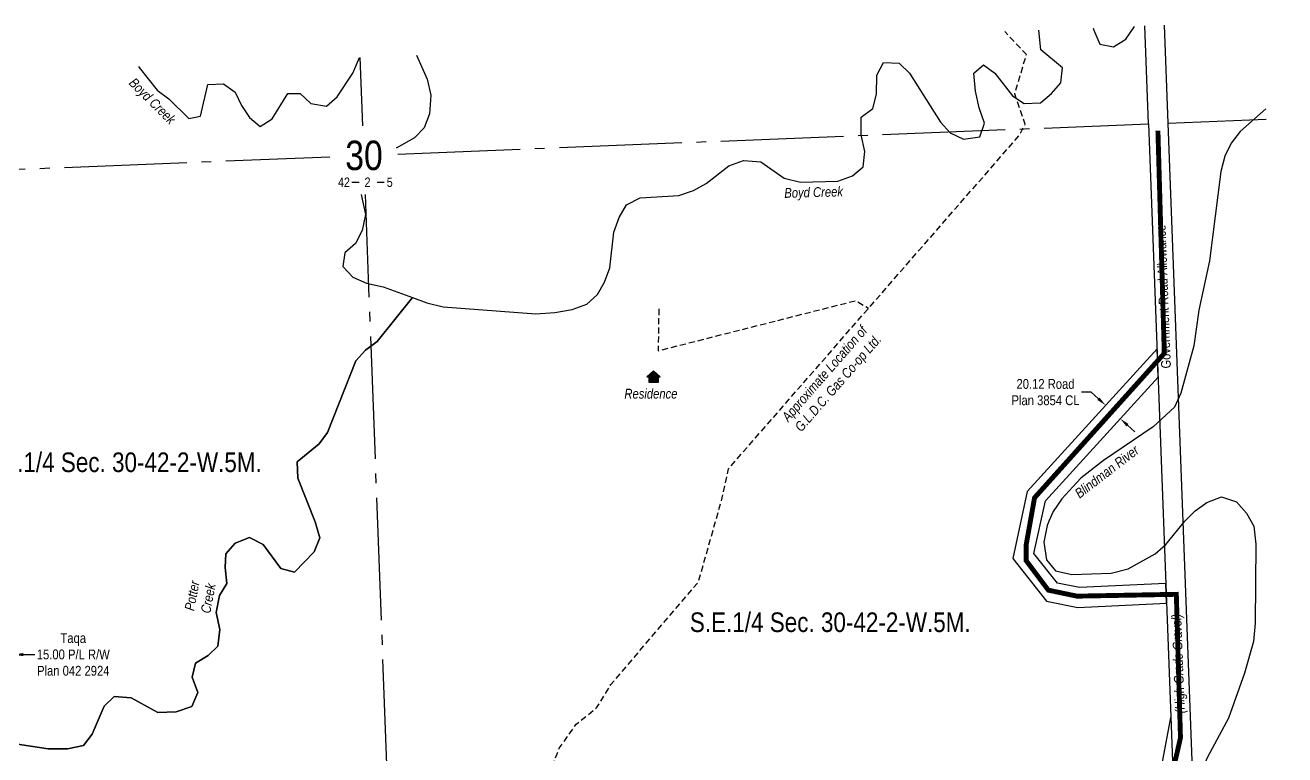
# Model space of a CAD drawing. Extents: x 665644 to 688844, y 5825051 to 5844826.
# Drawn here: x 683823 to 685108, y 5835868 to 5836613 of the extents above; entities that cross this region are included whole.
import ezdxf
from ezdxf.enums import TextEntityAlignment as Align

# ---------------------------------------------------------------- set-up
doc = ezdxf.new("R2010")
doc.units = 0
doc.header["$LTSCALE"] = 5
doc.header["$PDSIZE"] = 0.5
doc.linetypes.add('foc-QUARTERLINE', pattern=[33, 25, -3, 2, -3])
doc.linetypes.add('UG_PIPE', pattern=[1.875, 1.25, -0.625])
doc.layers.get('Defpoints').update_dxf_attribs({"color": 9})
for name, color, linetype in [('10', 1, 'Continuous'), ('9', 3, 'Continuous'), ('AS-PIPE-UG', 44, 'UG_PIPE'), ('AS-RESIDENCE', 14, 'Continuous'), ('AS-ROADS', 254, 'Continuous'), ('C-SYMBOL', 7, 'Continuous'), ('F-RW', 190, 'Continuous'), ('L-ROAD-T', 7, 'Continuous'), ('L-SEC', 7, 'Continuous'), ('L-SECLBL', 7, 'Continuous'), ('L-SECQ', 8, 'foc-QUARTERLINE'), ('L-TITLEDB', 4, 'Continuous'), ('T-WATER', 160, 'Continuous'), ('T-WATER-T', 170, 'Continuous')]:
    doc.layers.add(name, color=color, linetype=linetype)
doc.layers.add('T-TEXT', color=48, linetype='Continuous', lineweight=18)
doc.styles.add('100L', font='ARIALN.TTF', dxfattribs={"height": 11})
doc.styles.add('175L', font='ARIALN.TTF', dxfattribs={"height": 20})
doc.styles.add('80CG', font='ARIALN.TTF', dxfattribs={"height": 10})
doc.styles.add('80L', font='ARIALN.TTF', dxfattribs={"height": 10})
doc.styles.add('80LS', font='ARIALNI.TTF', dxfattribs={"height": 10})
doc.styles.add('foc-LtypeFont', font='ARIALN.TTF', dxfattribs={"height": 7.35})
doc.styles.add('SIMPLEX', font='ARIALN.TTF')
doc.linetypes.add('foc-TOPO-flowdirection-NOLINE', pattern='A,0,[">",foc-LtypeFont,S=0.3,R=0,X=0,Y=-0.945],-20,[">",foc-LtypeFont,S=0.3,R=0,X=0,Y=-0.945],0', length=20)
doc.dimstyles.new('Compass 5 000', dxfattribs={"dimscale": 5, "dimtxt": 9, "dimasz": 2, "dimexe": 0.2, "dimexo": 0.0625, "dimgap": 0.5, "dimtad": 0, "dimtih": 1, "dimtoh": 1, "dimzin": 0, "dimdsep": 46, "dimtxsty": '80CG', "dimcen": 0.1, "dimse1": 1, "dimse2": 1, "dimclrd": 256, "dimclrt": 256, "dimaunit": 1, "dimadec": 4, "dimazin": 0, "dimtfac": 0.06, "dimtofl": 0, "dimtmove": 0, "dimatfit": 1, "dimfxl": 0.2, "dimtolj": 1, "dimtzin": 0, "dimlwd": -1, "dimarcsym": 0})

# ---------------------------------------------------------------- blocks, each defined once
blk = doc.blocks.new('*D1382')
at = {"layer": 'Defpoints', "color": 0, "transparency": 16777216}
for p in [(683811.1, 5835970.1), (683796.5, 5835925.3), (683811.5, 5835925.5)]:
    blk.add_point(p, dxfattribs=at)
at = {"layer": 'F-RW', "transparency": 16777216}
for p, q in [((683786.1, 5835969.9), (683776.1, 5835969.8)), ((683821.1, 5835970.2), (683832.8, 5835970.3))]:
    blk.add_line(p, q, dxfattribs=at)
for points in [[(683786.1, 5835971.6), (683786.1, 5835968.3), (683796.1, 5835970)], [(683821.1, 5835971.9), (683821.1, 5835968.6), (683811.1, 5835970.1)]]:
    blk.add_solid(points, dxfattribs=at)
at = {"layer": 'F-RW', "transparency": 16777216, "insert": (683871.9, 5835970.3), "char_height": 10, "attachment_point": 5, "style": '80CG'}
blk.add_mtext('\\A1;Taqa\\P15.00 P/L R/W\\PPlan 042 2924', dxfattribs=at)
blk = doc.blocks.new('L-SECLBL')
at = {"layer": '9', "color": 7}
for p, q in [((-5.1, -27.8), (-12.3, -27.8)), ((20.7, -27.8), (13.5, -27.8))]:
    blk.add_line(p, q, dxfattribs=at)
at = {"layer": '10', "color": 2, "style": 'SIMPLEX'}
blk.add_attdef('SEC', text='', height=30, dxfattribs=at).set_placement((0, 0), align=Align.MIDDLE)
at = {"layer": '10', "color": 5, "style": '80L'}
blk.add_attdef('TWP', text='', height=9.5, dxfattribs=at).set_placement((-14.4, -27.4), align=Align.MIDDLE_RIGHT)
blk.add_attdef('RGE', text='', height=9.5, dxfattribs=at).set_placement((3.6, -27.4), align=Align.MIDDLE_CENTER)
blk.add_attdef('MER', text='', height=9.5, dxfattribs=at).set_placement((23.2, -27.4), align=Align.MIDDLE_LEFT)
blk = doc.blocks.new('*D1383')
at = {"layer": 'Defpoints', "color": 0, "transparency": 16777216}
for p in [(684951.1, 5835774.7), (684977.9, 5835769.4), (684963, 5835758.4)]:
    blk.add_point(p, dxfattribs=at)
at = {"layer": 'L-TITLEDB', "transparency": 16777216}
for p, q in [((684925.8, 5835840.8), (684915.8, 5835840.8)), ((684960.2, 5835793.7), (684925.8, 5835840.8)), ((684983.8, 5835761.3), (684989.7, 5835753.2))]:
    blk.add_line(p, q, dxfattribs=at)
for points in [[(684961.5, 5835794.7), (684958.8, 5835792.7), (684966.1, 5835785.6)], [(684985.2, 5835762.3), (684982.5, 5835760.3), (684977.9, 5835769.4)]]:
    blk.add_solid(points, dxfattribs=at)
at = {"layer": 'L-TITLEDB', "transparency": 16777216, "insert": (684878.3, 5835840.8), "char_height": 10, "attachment_point": 5, "style": '80CG'}
blk.add_mtext('\\A1;20.12 Road\\PPlan 2302 EO', dxfattribs=at)
blk = doc.blocks.new('*D1384')
at = {"layer": 'Defpoints', "color": 0, "transparency": 16777216}
for p in [(684930.9, 5836231.1), (684939.9, 5836211.1), (684945.8, 5836217.5)]:
    blk.add_point(p, dxfattribs=at)
at = {"layer": 'L-TITLEDB', "transparency": 16777216}
for p, q in [((684910.3, 5836238.1), (684900.3, 5836238.1)), ((684917.7, 5836231.4), (684910.3, 5836238.1)), ((684947.3, 5836204.4), (684954.7, 5836197.7))]:
    blk.add_line(p, q, dxfattribs=at)
for points in [[(684918.8, 5836232.6), (684916.5, 5836230.2), (684925, 5836224.7)], [(684948.4, 5836205.6), (684946.2, 5836203.2), (684939.9, 5836211.1)]]:
    blk.add_solid(points, dxfattribs=at)
at = {"layer": 'L-TITLEDB', "transparency": 16777216, "insert": (684863.7, 5836238.1), "char_height": 10, "attachment_point": 5, "style": '80CG'}
blk.add_mtext('\\A1;20.12 Road\\PPlan 3854 CL', dxfattribs=at)
blk = doc.blocks.new('res_occ')
for points in [[(0.1, 0.89), (-1.26, -0.37), (1.46, -0.37)], [(-0.9, -1.43), (1.1, -1.43), (1.1, -0.37), (-0.9, -0.37)]]:
    blk.add_hatch(color=14).paths.add_polyline_path(points)
at = {"color": 14}
for points in [[(0.1, 0.89), (-1.26, -0.37), (1.46, -0.37)], [(-0.9, -1.43), (1.1, -1.43), (1.1, -0.37), (-0.9, -0.37)]]:
    blk.add_lwpolyline(points, close=True, dxfattribs=at)

msp = doc.modelspace()

# ---------------------------------------------------------------- linework, layer by layer
at = {"layer": 'AS-PIPE-UG', "flags": 128}
for points in [[(683395.892, 5835449.575), (683838.389, 5835482.201), (684099.937, 5835498.292), (684140.302, 5835502.77), (684183.512, 5835513.138), (684204.351, 5835522.912), (684204.351, 5835522.912), (684215.101, 5835526.366), (684245.053, 5835528.442), (684252.429, 5835539.268), (684259.554, 5835561.591), (684260.704, 5835576.792), (684258.154, 5835603.53), (684241.657, 5835643.852), (684245.144, 5835702.676), (684271.79, 5835715.247), (684296.906, 5835734.935), (684315.374, 5835757.576), (684336.618, 5835781.109), (684342.085, 5835792.528), (684358.393, 5835850.947), (684367.712, 5835874.654), (684385.078, 5835899.207), (684405.761, 5835915.837), (684420.384, 5835939.558), (684509.727, 5836044.342), (684533.174, 5836127.251), (684540.3, 5836159.809), (684836.741, 5836499.924), (684842.956, 5836511.571), (684832.296, 5836542.649), (684844.192, 5836582.73), (684822.059, 5836606.177)], [(684469.169, 5836323.004), (684468.529, 5836280.393), (684669.981, 5836331.526), (684683.167, 5836323.724)]]:
    msp.add_lwpolyline(points, dxfattribs=at)
at = {"layer": 'AS-ROADS', "flags": 128}
msp.add_lwpolyline([(684880.436, 5835701.374, 5, 5, 0), (684886.834, 5835714.662, 5, 5, 0), (684925.878, 5835742.17, 5, 5, 0), (684978.845, 5835786.274, 5, 5, 0), (685001.386, 5835885.304, 5, 5, 0), (684997.16, 5836031.736, 5, 5, 0), (684895.725, 5836029.859, 5, 5, 0), (684866.609, 5836035.96, 5, 5, 0), (684844.068, 5836065.998, 5, 5, 0), (684844.068, 5836082.894, 5, 5, 0), (684852.521, 5836130.297, 5, 5, 0), (684984.874, 5836277.713, 5, 5, 0), (684978.378, 5836504.989, 0, 0, 0)], format="xyseb", dxfattribs=at)
at = {"layer": 'L-SEC', "flags": 128}
for points in [[(684968.819, 5836511.997), (684965.046, 5836611.923)], [(684988.92, 5836512.748), (684985.145, 5836612.731)], [(684968.819, 5836511.997), (684999.025, 5835707.492)], [(685019.125, 5835708.264), (684988.92, 5836512.748)]]:
    msp.add_lwpolyline(points, dxfattribs=at)
at = {"layer": 'L-SECQ', "flags": 128}
for points in [[(684167.352, 5836509.809), (684164.728, 5836579.757)], [(684988.918, 5836512.805), (685088.838, 5836516.821)], [(684202.89, 5836481.21), (684968.819, 5836511.997)], [(683368.219, 5836447.663), (684133.663, 5836478.428)], [(684198.651, 5835675.517), (684169.976, 5836439.859)]]:
    msp.add_lwpolyline(points, dxfattribs=at)
at = {"layer": 'L-TITLEDB', "flags": 128}
msp.add_lwpolyline([(684977.447, 5836282.222), (684845.073, 5836136.832), (684830.243, 5836068.242), (684864.62, 5836024.736), (684896.7, 5836018.324), (684987.196, 5836022.563), (684986.441, 5836042.665), (684898.222, 5836038.533), (684875.816, 5836043.011), (684851.909, 5836073.267), (684863.59, 5836127.293), (684978.524, 5836253.527)], close=True, dxfattribs=at)
msp.add_lwpolyline([(684858.453, 5835707.062), (684969.339, 5835787.997), (684991.568, 5835906.117)], dxfattribs=at)
at = {"layer": 'T-WATER'}
for points in [[(684165.692, 5836439.938), (684169.963, 5836419.565), (684166.535, 5836403.009), (684159.761, 5836389.846), (684148.79, 5836380.186), (684146.935, 5836366.41), (684157.047, 5836355.645), (684171.116, 5836349.347), (684188.073, 5836345.538), (684218.115, 5836334.717), (684232.709, 5836329.185), (684249.081, 5836325.229), (684343.807, 5836318.154), (684363.268, 5836319.43), (684380.792, 5836322.564), (684395.784, 5836327.799), (684406.549, 5836337.909), (684413.924, 5836350.504), (684419.23, 5836365.008), (684423.269, 5836401.331), (684428.892, 5836416.301), (684436.253, 5836429.476), (684450.295, 5836436.32), (684489.613, 5836438.756), (684504.472, 5836444.121), (684517.394, 5836451.272), (684540.614, 5836468.986), (684555.466, 5836474.673), (684573.153, 5836473.362), (684597.134, 5836456.492), (684613.64, 5836452.41), (684652.007, 5836453.45), (684666.732, 5836458.939), (684677.648, 5836468.143), (684679.395, 5836483.876), (684675.555, 5836500.86), (684675.748, 5836518.785), (684687.455, 5836527.673), (684691.384, 5836542.348), (684691.614, 5836561.645), (684698.457, 5836574.617), (684714.432, 5836573.856), (684725.116, 5836563.819), (684756.499, 5836513.756), (684766.418, 5836502.858), (684779.904, 5836496.286), (684796.792, 5836498.62), (684801.515, 5836512.85), (684795.942, 5836528.358), (684792.233, 5836545.281), (684790.452, 5836563.82), (684800.468, 5836572.282), (684812.169, 5836563.643), (684829.874, 5836540.749), (684842.086, 5836532.644), (684858.614, 5836533.467), (684869.656, 5836542.866), (684879.289, 5836553.872), (684881.177, 5836569.152), (684858.99, 5836587.693), (684857.04, 5836607.582)], [(684912.352, 5836609.806), (684912.831, 5836607.778), (684918.968, 5836593.398), (684932.894, 5836590.627), (684945.673, 5836598.367), (684954.561, 5836611.502)], [(685088.439, 5836527.424), (685062.324, 5836504.136), (685053.165, 5836492.424), (685046.658, 5836479.004), (685042.423, 5836463.409), (685031.09, 5836372.12), (685020.228, 5836321.847), (685015.078, 5836285.435), (685001.622, 5836237.134), (684995.137, 5836222.734), (684973.405, 5836202.831), (684923.018, 5836168.433), (684899.613, 5836150.195), (684891.637, 5836141.502), (684880.261, 5836129.101), (684871.583, 5836116.287), (684867.584, 5836107.037), (684865.36, 5836101.894), (684862.136, 5836084.949), (684864.691, 5836066.889), (684874.027, 5836055.78), (684890.458, 5836052.084), (684930.654, 5836053.23), (684947.951, 5836057.797), (684975.412, 5836072.985), (684986.386, 5836082.514), (685005.807, 5836106.421), (685016.304, 5836116.855), (685028.275, 5836125.62), (685043.326, 5836131.182), (685058.675, 5836126.158), (685068.867, 5836114.74), (685076.095, 5836101.296), (685078.266, 5836082.899), (685077.489, 5836002.306), (685075.939, 5835983.567), (685066.707, 5835951.381), (685050.453, 5835905.373), (685028.836, 5835865.395)], [(685088.439, 5836527.424), (685062.324, 5836504.136), (685053.165, 5836492.424), (685046.658, 5836479.004), (685042.423, 5836463.409), (685031.09, 5836372.12), (685020.228, 5836321.847), (685015.078, 5836285.435), (685001.622, 5836237.134), (684995.137, 5836222.734), (684973.405, 5836202.831), (684923.018, 5836168.433), (684899.613, 5836150.195), (684891.637, 5836141.502)]]:
    msp.add_lwpolyline(points, dxfattribs=at)
at = {"layer": 'T-WATER', "linetype": 'foc-TOPO-flowdirection-NOLINE', "flags": 128}
for points in [[(684165.693, 5836439.939), (684169.964, 5836419.566), (684166.536, 5836403.01), (684159.762, 5836389.847), (684148.791, 5836380.187), (684146.936, 5836366.411), (684157.048, 5836355.646), (684171.117, 5836349.348), (684188.074, 5836345.539), (684218.116, 5836334.718), (684232.71, 5836329.187), (684249.082, 5836325.231), (684343.808, 5836318.156), (684363.269, 5836319.432), (684380.793, 5836322.566), (684395.785, 5836327.801), (684406.55, 5836337.911), (684413.925, 5836350.506), (684419.231, 5836365.01), (684423.27, 5836401.333), (684428.893, 5836416.302), (684436.254, 5836429.477), (684450.296, 5836436.322), (684489.614, 5836438.757), (684504.473, 5836444.123), (684517.395, 5836451.274), (684540.615, 5836468.987), (684555.467, 5836474.674), (684573.154, 5836473.363), (684597.135, 5836456.493), (684613.641, 5836452.411), (684652.008, 5836453.452), (684666.733, 5836458.941), (684677.649, 5836468.144), (684679.396, 5836483.877), (684675.556, 5836500.862), (684675.749, 5836518.786), (684687.456, 5836527.674), (684691.385, 5836542.35), (684691.615, 5836561.647), (684698.458, 5836574.619), (684714.433, 5836573.857), (684725.117, 5836563.821), (684756.5, 5836513.758), (684766.419, 5836502.859), (684779.905, 5836496.288), (684796.793, 5836498.622), (684801.516, 5836512.851), (684795.943, 5836528.36), (684792.234, 5836545.283), (684790.453, 5836563.821), (684800.469, 5836572.284), (684812.17, 5836563.645), (684829.875, 5836540.751), (684842.087, 5836532.646), (684858.615, 5836533.468), (684869.657, 5836542.868), (684879.29, 5836553.873), (684881.178, 5836569.153), (684858.991, 5836587.694), (684857.041, 5836607.583)], [(684912.354, 5836609.806), (684912.832, 5836607.78), (684918.969, 5836593.399), (684932.895, 5836590.629), (684945.674, 5836598.369), (684954.561, 5836611.502)], [(684221.915, 5836582.056), (684232.98, 5836557.645), (684236.745, 5836541.114), (684235.393, 5836522.312), (684229.889, 5836507.935), (684219.846, 5836497.71), (684201.213, 5836487.214)], [(683938.453, 5836570.664), (683939.268, 5836569.368), (683957.436, 5836546.22), (683969.53, 5836537.529), (683989.857, 5836517.307), (684001.641, 5836519.722), (684009.233, 5836552.199), (684024.978, 5836552.938), (684037.197, 5836544.512), (684043.647, 5836530.785), (684051.766, 5836518.472), (684062.631, 5836509.163), (684074.687, 5836517.078), (684090.795, 5836542.942), (684103.484, 5836542.893), (684114.368, 5836532.73), (684130.186, 5836530.138), (684141.028, 5836539.73), (684157.114, 5836563.629), (684163.863, 5836579.722)], [(685088.439, 5836527.425), (685062.324, 5836504.136), (685053.165, 5836492.424), (685046.658, 5836479.005), (685042.423, 5836463.41), (685031.09, 5836372.121), (685020.228, 5836321.848), (685015.078, 5836285.436), (685001.622, 5836237.135), (684995.137, 5836222.734), (684973.405, 5836202.832), (684923.018, 5836168.433), (684899.613, 5836150.195), (684891.637, 5836141.502), (684880.261, 5836129.102), (684871.583, 5836116.288), (684867.584, 5836107.037), (684865.36, 5836101.894), (684862.136, 5836084.949), (684864.691, 5836066.889), (684874.027, 5836055.78), (684890.458, 5836052.085), (684930.654, 5836053.231), (684947.951, 5836057.797), (684975.412, 5836072.986), (684986.386, 5836082.514), (685005.807, 5836106.421), (685016.304, 5836116.855), (685028.275, 5836125.62), (685043.326, 5836131.183), (685058.675, 5836126.158), (685068.867, 5836114.741), (685076.095, 5836101.296), (685078.266, 5836082.9), (685077.489, 5836002.306), (685075.939, 5835983.567), (685066.707, 5835951.382), (685050.453, 5835905.374), (685028.836, 5835865.395), (685003.872, 5835808.01), (684972.159, 5835715.619), (684968.224, 5835708.684), (684953.463, 5835682.667), (684919.588, 5835622.964), (684921.858, 5835606.009), (684935.286, 5835599.11), (684953.412, 5835601.667), (684990.455, 5835606.406), (685034.343, 5835624.049), (685051.576, 5835628.548), (685071.291, 5835630.159), (685090.154, 5835628.938), (685102.565, 5835620.709), (685107.683, 5835605.124), (685107.813, 5835566.474), (685094.711, 5835454.543), (685059.305, 5835324.922), (685052.065, 5835312.139), (685042.356, 5835301.592), (685017.113, 5835265.851), (685006.471, 5835256.133), (684993.308, 5835247.995), (684951.039, 5835228.099), (684912.641, 5835204.691), (684880.557, 5835181.227), (684864.881, 5835169.763), (684802.027, 5835107.556), (684783.82, 5835084.918), (684764.731, 5835042.968), (684760.905, 5835026.598), (684759.61, 5835008.191), (684760.387, 5834987.738), (684767.647, 5834952.057), (684780.589, 5834922.714), (684788.831, 5834910.73), (684802.664, 5834903.251), (684835.773, 5834896.588), (684871.968, 5834892.349), (684923.39, 5834882.688), (684941.282, 5834880.987), (684956.579, 5834875.372), (684982.746, 5834860.185), (684992.649, 5834850.004), (684999.506, 5834835.635), (684999.061, 5834817.182), (684988.692, 5834786.15), (684986.878, 5834782.421)], [(683386.728, 5835952.742), (683394.859, 5835953.01), (683398.626, 5835952.05), (683408.081, 5835952.345), (683419.753, 5835951.017), (683441.022, 5835948.634), (683449.622, 5835946.637), (683457.449, 5835940.823), (683471.97, 5835927.688), (683482.962, 5835918.644), (683491.156, 5835905.879), (683501.13, 5835895.433), (683523.647, 5835876.765), (683537.98, 5835870.348), (683554.969, 5835873.993), (683582.45, 5835888.263), (683597.51, 5835893.437), (683615.884, 5835896.584), (683694.106, 5835902.428), (683747.821, 5835895.499), (683794.692, 5835881.677), (683846.134, 5835874.048), (683866.083, 5835873.966), (683882.228, 5835877.329), (683891.126, 5835889.098), (683903.253, 5835917.488), (683913.503, 5835927.264), (683931.053, 5835926.21), (683958.002, 5835911.241), (683976.956, 5835911.787), (683992.862, 5835917.109), (683998.891, 5835931.432), (683993.312, 5835947.136), (683996.726, 5835961.404), (684009.504, 5835969.209), (684019.367, 5835978.711), (684021.409, 5835995.891), (684017.823, 5836013.206), (684021.107, 5836030.415), (684028.555, 5836042.613), (684027.013, 5836059.19), (684027.364, 5836072.997), (684037.132, 5836083.81), (684051.588, 5836089.618), (684065.611, 5836082.474), (684083.479, 5836058.076), (684097.688, 5836054.338), (684117.702, 5836075.048), (684123.469, 5836089.438), (684118.726, 5836105.812), (684100.936, 5836150.419), (684100.311, 5836166.949), (684122.732, 5836185.299), (684131.308, 5836196.803), (684160.044, 5836269.966), (684170.136, 5836280.915), (684181.977, 5836289.676), (684218.115, 5836334.717)]]:
    msp.add_lwpolyline(points, dxfattribs=at)
at = {"layer": 'T-WATER', "flags": 128}
for points in [[(684221.913, 5836582.055), (684232.979, 5836557.644), (684236.744, 5836541.113), (684235.392, 5836522.311), (684229.888, 5836507.934), (684219.845, 5836497.709), (684201.212, 5836487.213)], [(683938.452, 5836570.663), (683939.267, 5836569.367), (683957.435, 5836546.219), (683969.529, 5836537.528), (683989.856, 5836517.306), (684001.64, 5836519.721), (684009.232, 5836552.198), (684024.977, 5836552.937), (684037.196, 5836544.511), (684043.646, 5836530.784), (684051.765, 5836518.471), (684062.63, 5836509.162), (684074.686, 5836517.077), (684090.794, 5836542.941), (684103.483, 5836542.892), (684114.367, 5836532.729), (684130.185, 5836530.137), (684141.027, 5836539.729), (684157.113, 5836563.628), (684163.862, 5836579.722)], [(684218.115, 5836334.717), (684181.977, 5836289.676), (684170.136, 5836280.915), (684160.044, 5836269.966), (684131.308, 5836196.803), (684122.732, 5836185.299), (684100.311, 5836166.949), (684100.936, 5836150.419), (684118.726, 5836105.812), (684123.469, 5836089.438), (684117.702, 5836075.048), (684097.688, 5836054.338), (684083.479, 5836058.076), (684065.611, 5836082.474), (684051.588, 5836089.618), (684037.132, 5836083.81), (684027.364, 5836072.997), (684027.013, 5836059.19), (684028.555, 5836042.613), (684021.107, 5836030.415), (684017.823, 5836013.206), (684021.409, 5835995.891), (684019.367, 5835978.711), (684009.504, 5835969.209), (683996.726, 5835961.404), (683993.312, 5835947.136), (683998.891, 5835931.432), (683992.862, 5835917.109), (683976.956, 5835911.787), (683958.002, 5835911.241), (683931.053, 5835926.21), (683913.503, 5835927.264), (683903.253, 5835917.488), (683891.126, 5835889.098), (683882.228, 5835877.329), (683866.083, 5835873.966), (683846.134, 5835874.048), (683794.692, 5835881.677)]]:
    msp.add_lwpolyline(points, dxfattribs=at)

# ---------------------------------------------------------------- block references
at = {"layer": 'AS-RESIDENCE', "xscale": 4.99999999999999, "yscale": 4.99999999999999, "zscale": 4.99999999999999}
msp.add_blockref('res_occ', (684463.387, 5836255.49), dxfattribs=at)
at = {"layer": 'L-SECLBL'}
msp.add_blockref('L-SECLBL', (684168.477, 5836479.827), dxfattribs=at).add_auto_attribs({'SEC': '30', 'TWP': '42', 'RGE': '2', 'MER': '5'})

# ---------------------------------------------------------------- texts
at = {"layer": 'AS-PIPE-UG', "insert": (684580.839, 5836198.779), "char_height": 10, "attachment_point": 1, "rotation": 48.924934, "style": '175L'}
msp.add_mtext_dynamic_manual_height_columns('\\pi19.835;{\\fArial Narrow|b0|i1|c0|p34;Approximate Location of\\P\\pi20.759;G.L.D.C. Gas Co-op Ltd.}', width=164.71119, gutter_width=100, heights=[0], dxfattribs=at)
at = {"layer": 'AS-RESIDENCE', "insert": (684434.11, 5836241.527), "char_height": 10, "attachment_point": 1, "style": '175L'}
msp.add_mtext_dynamic_manual_height_columns('{\\fArial Narrow|b0|i1|c0|p34;Residence}', width=18.19126, gutter_width=100, heights=[0], dxfattribs=at)
at = {"layer": 'C-SYMBOL', "color": 3, "style": '175L'}
for s, p in [('S.W.1/4 Sec. 30-42-2-W.5M.', (683917.796, 5836150.55)), ('S.E.1/4 Sec. 30-42-2-W.5M.', (684644.132, 5835987.257))]:
    msp.add_text(s, height=20, dxfattribs=at).set_placement(p, align=Align.BOTTOM_CENTER)
at = {"layer": 'L-ROAD-T', "style": '80L'}
msp.add_text('Government Road Allowance', height=9.84252, rotation=92.150221, dxfattribs=at).set_placement((684983.964, 5836335.567), align=Align.MIDDLE_CENTER)
at = {"layer": 'T-TEXT', "style": '80LS'}
msp.add_text('(High Grade Gravel)', height=9.84252, rotation=92.150221, dxfattribs=at).set_placement((684999.062, 5835960.918), align=Align.MIDDLE_CENTER)
at = {"layer": 'T-WATER-T', "attachment_point": 1}
for s, width, gutter_width, insert, char_height, rotation, style in [('\\pi30.577;{\\fArial Narrow|b0|i1|c0|p34;Boyd Creek}', 121.11405, 100, (683913.279, 5836581.561), 10, 315.148365, '175L'), ('\\pi30.577;{\\fArial Narrow|b0|i1|c0|p34;Boyd Creek}', 121.11405, 100, (684566.515, 5836445.568), 10, 1.543969, '175L'), ('{\\fArial Narrow|b0|i1|c0|p34;Blindman River}', 78.76303, 100, (684892.442, 5836137.149), 10, 37.686661, '175L'), ('\\pi0.32811;{\\fArial Narrow|b0|i1|c0|p34;Potter\\P\\pi0.77144;Creek}', 31.66207, 55, (683985.217, 5836015.91), 9.99881, 79.195256, '100L')]:
    msp.add_mtext_dynamic_manual_height_columns(s, width=width, gutter_width=gutter_width, heights=[0], dxfattribs=dict(at, insert=insert, char_height=char_height, rotation=rotation, style=style))

# ---------------------------------------------------------------- dimensions: what is measured, and where the dimension line sits
at = {"layer": 'F-RW'}
dim = msp.add_linear_dim(base=(683811.102, 5835970.15), p1=(683796.51, 5835925.316), p2=(683811.514, 5835925.454), angle=0.528027, text='Taqa\\P15.00 P/L R/W\\PPlan 042 2924', dimstyle='Compass 5 000', dxfattribs=at)
dim.commit()
dim.dimension.update_dxf_attribs({"geometry": '*D1382', "text_midpoint": (683871.863, 5835970.35), "dimtype": 161})
at = {"layer": 'L-TITLEDB'}
for base, p1, p2, angle, text, picture, middle in [((684939.919, 5836211.126), (684930.883, 5836231.08), (684945.757, 5836217.538), 317.682649, '20.12 Road\\PPlan 3854 CL', '*D1384', (684863.702, 5836238.133)), ((684977.947, 5835769.375), (684951.094, 5835774.68), (684962.954, 5835758.432), 306.125072, '20.12 Road\\PPlan 2302 EO', '*D1383', (684878.326, 5835840.808))]:
    dim = msp.add_linear_dim(base=base, p1=p1, p2=p2, angle=angle, text=text, dimstyle='Compass 5 000', dxfattribs=at)
    dim.commit()
    dim.dimension.update_dxf_attribs({"geometry": picture, "text_midpoint": middle, "dimtype": 161})

doc.saveas('drawing.dxf')
